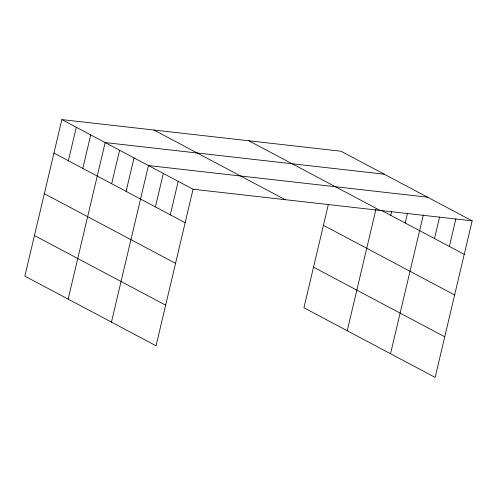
<?xml version="1.0" encoding="UTF-8"?>
<svg xmlns="http://www.w3.org/2000/svg" width="497" height="497" viewBox="0 0 497 497"><rect width="100%" height="100%" fill="white"/><g stroke="black" fill="none" stroke-linecap="round" stroke-linejoin="round"><path stroke-width="0.75" d="M61.858 119.597L24.85 276.146L156.058 345.788L193.066 189.239L61.858 119.597L340.942 151.212L472.15 220.854L435.142 377.403L303.934 307.761L328.225 205.006M68.375 160.748L76.289 127.257M82.806 168.408L90.721 134.917M68.151 299.126L105.159 142.577L384.237 174.192M111.676 183.728L119.591 150.237M126.108 191.388L134.022 157.897M111.446 322.112L148.454 165.557L427.538 197.172M155.412 206.938L163.327 173.453M170.278 214.834L178.193 181.343M347.235 330.741L375.968 209.187M390.754 215.344L391.636 211.623M405.192 223.004L407.478 213.331M390.53 353.727L423.32 215.033M434.49 238.554L439.596 216.978M449.363 246.45L455.873 218.916M193.066 189.239L472.15 220.854M381.572 210.467L464.235 254.34M248.842 140.781L380.05 210.417M153.952 130.028L285.166 199.67M323.423 225.309L454.631 294.951M313.532 267.15L444.74 336.792M53.943 153.082L185.151 222.724M44.339 193.693L175.553 263.335M34.448 235.535L165.663 305.177"/></g></svg>
